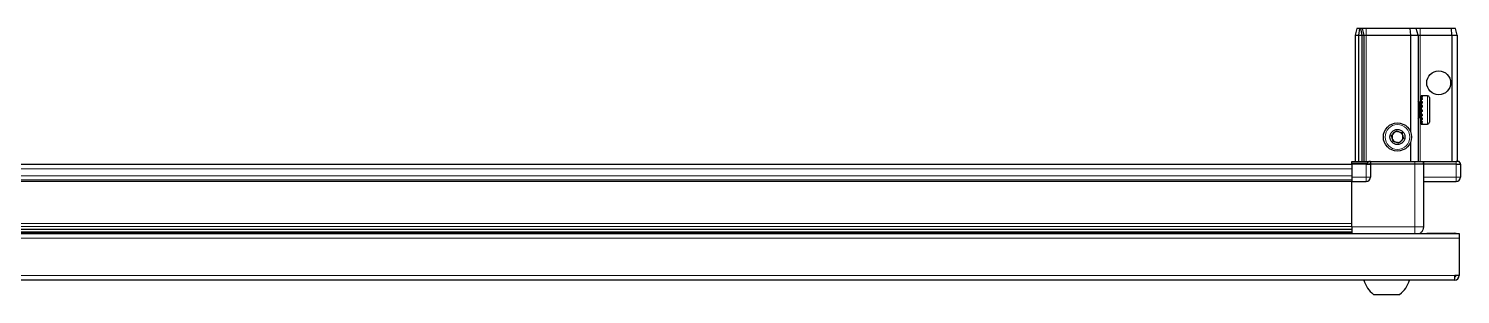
# Model space of a CAD drawing. Header units: millimetres. Extents: x 1256 to 5698, y -166 to 2008.
# Drawn here: x 2152 to 2812, y -166 to -43 of the extents above; entities that cross this region are included whole.
import ezdxf

# ---------------------------------------------------------------- set-up
doc = ezdxf.new("R2010")
doc.units = ezdxf.units.MM

msp = doc.modelspace()

# ---------------------------------------------------------------- linework, layer by layer
at = {"color": 7, "linetype": 'Continuous', "lineweight": 25}
for p, q in [((2764.79, -43.07), (2763.99, -46.07)), ((2763.99, -46.07), (2765.49, -46.07)), ((2763.99, -46.07), (2763.99, -104.37)), ((2765.94, -43.07), (2764.79, -43.07)), ((2765.94, -43.07), (2765.49, -46.07)), ((2765.49, -46.07), (2766.99, -46.07)), ((2765.49, -46.07), (2765.49, -104.37)), ((2766.44, -43.07), (2765.94, -43.07)), ((2766.44, -43.07), (2766.99, -46.07)), ((2767.18, -43.07), (2766.44, -43.07)), ((2766.99, -46.07), (2766.99, -104.37)), ((2766.99, -46.07), (2767.99, -46.07)), ((2767.18, -43.07), (2767.99, -46.07)), ((2768.99, -43.07), (2767.18, -43.07)), ((2767.99, -46.07), (2767.99, -104.37)), ((2767.99, -46.07), (2768.99, -46.07)), ((2789.16, -43.07), (2768.99, -43.07)), ((2768.99, -46.07), (2789.49, -46.07)), ((2789.16, -43.07), (2789.49, -46.07)), ((2792.18, -43.07), (2789.16, -43.07)), ((2789.49, -46.07), (2789.49, -90.57)), ((2789.49, -46.07), (2792.99, -46.07)), ((2792.99, -46.07), (2792.18, -43.07)), ((2793.99, -43.07), (2792.18, -43.07)), ((2792.99, -46.07), (2792.99, -104.37)), ((2792.99, -46.07), (2793.99, -46.07)), ((2808.33, -43.07), (2793.99, -43.07)), ((2793.99, -46.07), (2808.49, -46.07)), ((2808.49, -46.07), (2808.33, -43.07)), ((2810.18, -43.07), (2808.33, -43.07)), ((2808.49, -46.07), (2808.49, -104.37)), ((2808.49, -46.07), (2810.99, -46.07)), ((2810.99, -46.07), (2810.18, -43.07)), ((2810.99, -46.07), (2810.99, -104.37)), ((2793.02, -76.57), (2792.99, -76.57)), ((2793.5, -77.26), (2793.02, -76.57)), ((2793.02, -76.57), (2793.02, -84.57)), ((2793.99, -76.57), (2793.5, -77.26)), ((2793.5, -77.26), (2793.5, -83.88)), ((2793.99, -76.57), (2793.99, -84.57)), ((2794.49, -76.17), (2794.39, -76.17)), ((2794.39, -76.17), (2794.39, -84.97)), ((2797.39, -74.07), (2794.49, -74.07)), ((2794.99, -74.07), (2794.49, -74.07)), ((2794.49, -74.07), (2794.49, -74.12)), ((2794.49, -74.12), (2794.49, -74.4)), ((2794.99, -74.12), (2794.49, -74.12)), ((2794.99, -74.4), (2794.49, -74.4)), ((2794.49, -74.4), (2794.49, -74.68)), ((2794.99, -74.68), (2794.49, -74.68)), ((2794.49, -74.68), (2794.49, -75.34)), ((2794.99, -75.34), (2794.49, -75.34)), ((2794.49, -75.34), (2794.49, -75.81)), ((2794.49, -75.81), (2794.49, -76.79)), ((2794.99, -75.81), (2794.49, -75.81)), ((2794.99, -76.79), (2794.49, -76.79)), ((2794.49, -76.79), (2794.49, -77.41)), ((2794.49, -77.41), (2794.49, -78.61)), ((2794.99, -77.41), (2794.49, -77.41)), ((2794.99, -78.61), (2794.49, -78.61)), ((2794.49, -78.61), (2794.49, -79.24)), ((2794.99, -74.12), (2794.99, -74.07)), ((2794.99, -74.68), (2794.99, -74.4)), ((2794.99, -75.81), (2794.99, -75.34)), ((2794.99, -77.41), (2794.99, -76.79)), ((2794.99, -79.32), (2794.99, -78.61)), ((2798.19, -74.87), (2798.19, -86.27)), ((2792.99, -84.57), (2793.02, -84.57)), ((2793.02, -84.57), (2793.5, -83.88)), ((2793.5, -83.88), (2793.99, -84.57)), ((2794.39, -84.97), (2794.49, -84.97)), ((2794.99, -79.24), (2794.49, -79.24)), ((2794.49, -79.32), (2794.49, -80.62)), ((2794.99, -79.32), (2794.49, -79.32)), ((2794.99, -80.62), (2794.49, -80.62)), ((2794.99, -81.1), (2794.49, -81.1)), ((2794.49, -81.1), (2794.49, -81.36)), ((2794.49, -81.36), (2794.49, -82.62)), ((2794.99, -81.36), (2794.49, -81.36)), ((2794.99, -82.62), (2794.49, -82.62)), ((2794.49, -82.62), (2794.49, -83.31)), ((2794.49, -83.31), (2794.49, -84.43)), ((2794.99, -83.31), (2794.49, -83.31)), ((2794.99, -84.43), (2794.49, -84.43)), ((2794.49, -84.43), (2794.49, -85)), ((2794.49, -85), (2794.49, -85.86)), ((2794.99, -85), (2794.49, -85)), ((2794.99, -81.36), (2794.99, -80.62)), ((2794.99, -83.31), (2794.99, -82.62)), ((2794.99, -85), (2794.99, -84.43)), ((2794.99, -85.86), (2794.49, -85.86)), ((2794.49, -85.86), (2794.49, -86.25)), ((2794.49, -86.25), (2794.49, -86.77)), ((2794.99, -86.25), (2794.49, -86.25)), ((2794.99, -86.77), (2794.49, -86.77)), ((2794.49, -86.77), (2794.49, -86.95)), ((2794.49, -86.95), (2794.49, -87.07)), ((2794.99, -86.95), (2794.49, -86.95)), ((2794.49, -87.07), (2797.39, -87.07)), ((2794.99, -86.25), (2794.99, -85.86)), ((2794.99, -86.95), (2794.99, -86.77)), ((2789.49, -95.57), (2789.49, -104.37)), ((2762.49, -104.37), (2770.31, -104.37)), ((2762.49, -105.24), (2762.49, -104.37)), ((2762.49, -105.57), (2762.49, -105.24)), ((2768.99, -105.24), (2762.49, -105.24)), ((2768.99, -105.57), (2762.49, -105.57)), ((2762.49, -105.57), (2762.49, -111.57)), ((2768.99, -105.57), (2770.99, -105.57)), ((2770.99, -105.57), (2768.99, -105.57)), ((2770.99, -104.37), (2770.31, -104.37)), ((2770.99, -105.57), (2770.99, -104.37)), ((2770.99, -104.37), (2771.19, -104.37)), ((2771.19, -105.57), (2770.99, -105.57)), ((2770.99, -105.57), (2770.99, -111.57)), ((2771.19, -104.37), (2791.49, -104.37)), ((2791.49, -105.57), (2771.19, -105.57)), ((2791.49, -104.37), (2795.49, -104.37)), ((2795.49, -105.57), (2791.49, -105.57)), ((2795.49, -105.57), (2795.49, -104.37)), ((2795.49, -104.37), (2795.69, -104.37)), ((2795.69, -105.57), (2795.49, -105.57)), ((2795.49, -105.57), (2795.49, -134.57)), ((2795.69, -104.37), (2810.49, -104.37)), ((2810.49, -105.57), (2795.69, -105.57)), ((2811.99, -104.37), (2810.49, -104.37)), ((2810.49, -105.57), (2812.49, -105.57)), ((2812.49, -105.24), (2811.99, -104.37)), ((2812.49, -105.24), (2811.99, -104.37)), ((2812.49, -105.57), (2812.49, -105.24)), ((2812.49, -105.57), (2812.49, -105.24)), ((2812.49, -105.57), (2812.49, -105.57)), ((2812.49, -105.57), (2812.49, -111.57)), ((2762.49, -105.72), (2122.49, -105.72)), ((2762.49, -111.57), (2762.49, -113.57)), ((2762.49, -112.92), (2122.49, -112.92)), ((2762.49, -113.57), (2768.99, -113.57)), ((2762.49, -134.57), (2762.49, -113.57)), ((2795.49, -113.57), (2810.49, -113.57)), ((1412.99, -137.57), (2811.99, -137.57)), ((1462.49, -135.59), (2762.49, -135.59)), ((1462.49, -135.63), (2762.49, -135.63)), ((2736.37, -137.42), (1488.61, -137.42)), ((2730.99, -137.57), (2730.99, -137.42)), ((2731.16, -137.57), (2731.16, -137.42)), ((2731.37, -137.57), (2731.37, -137.42)), ((2731.93, -137.57), (2731.93, -137.42)), ((2732.35, -137.57), (2732.35, -137.42)), ((2733.25, -137.57), (2733.25, -137.42)), ((2733.83, -137.57), (2733.83, -137.42)), ((2734.98, -137.57), (2734.98, -137.42)), ((2735.67, -137.57), (2735.67, -137.42)), ((2736.95, -137.42), (2736.37, -137.42)), ((2736.95, -137.57), (2736.95, -137.42)), ((2736.96, -137.42), (2736.95, -137.42)), ((2737.69, -137.42), (2736.96, -137.42)), ((2737.13, -137.57), (2737.13, -137.42)), ((2737.63, -137.57), (2737.63, -137.42)), ((2737.69, -137.57), (2737.69, -137.42)), ((2738.72, -137.42), (2737.69, -137.42)), ((2737.69, -137.42), (2737.69, -137.42)), ((2762.49, -137.42), (2738.61, -137.42)), ((2738.98, -137.57), (2738.98, -137.42)), ((2739.69, -137.57), (2739.69, -137.42)), ((2740.86, -137.57), (2740.86, -137.42)), ((2741.47, -137.57), (2741.47, -137.42)), ((2742.41, -137.57), (2742.41, -137.42)), ((2742.86, -137.57), (2742.86, -137.42)), ((2743.48, -137.57), (2743.48, -137.42)), ((2743.73, -137.57), (2743.73, -137.42)), ((2743.97, -137.57), (2743.97, -137.42)), ((2743.99, -137.57), (2743.99, -137.42)), ((2796.99, -137.47), (2809.89, -137.47)), ((2796.99, -137.47), (2796.99, -137.57)), ((2811.99, -137.57), (2811.99, -139.67)), ((2811.99, -139.67), (2811.99, -156.97)), ((2811.99, -156.97), (2809.89, -156.97)), ((2809.89, -159.07), (2809.89, -156.97)), ((2809.89, -159.07), (1415.09, -159.07)), ((2772.49, -165.67), (2784.49, -165.67))]:
    msp.add_line(p, q, dxfattribs=at)
at = {"color": 8, "linetype": 'Continuous', "lineweight": 18}
for p, q in [((2768.99, -43.07), (2768.99, -46.07)), ((2768.99, -46.07), (2768.99, -104.37)), ((2793.99, -46.07), (2793.99, -43.07)), ((2793.99, -46.07), (2793.99, -76.57)), ((2797.39, -74.07), (2797.39, -87.07)), ((2793.99, -84.57), (2793.99, -104.37)), ((2768.99, -105.57), (2768.99, -105.24)), ((2768.99, -105.57), (2768.99, -111.57)), ((2771.19, -104.37), (2771.19, -105.57)), ((2791.49, -105.57), (2791.49, -104.37)), ((2791.49, -105.57), (2791.49, -134.57)), ((2795.69, -104.37), (2795.69, -105.57)), ((2810.49, -105.57), (2810.49, -104.37)), ((2810.49, -105.57), (2810.49, -111.57)), ((2762.49, -107.72), (2122.49, -107.72)), ((2762.49, -110.92), (2122.49, -110.92)), ((2768.99, -111.57), (2762.49, -111.57)), ((2768.99, -111.57), (2768.99, -113.57)), ((2770.99, -111.57), (2768.99, -111.57)), ((2810.49, -111.57), (2795.49, -111.57)), ((2810.49, -113.57), (2810.49, -111.57)), ((2812.49, -111.57), (2810.49, -111.57)), ((2762.49, -113.57), (2122.49, -113.57)), ((1462.49, -132.97), (2762.49, -132.97)), ((2762.49, -134.39), (1462.49, -134.39)), ((1462.49, -136.83), (2762.49, -136.83)), ((2791.49, -134.57), (2762.49, -134.57)), ((2809.89, -137.57), (2809.89, -137.47)), ((2811.99, -139.67), (1412.99, -139.67)), ((2809.89, -156.97), (1415.09, -156.97))]:
    msp.add_line(p, q, dxfattribs=at)
at = {"color": 7, "linetype": 'Continuous', "lineweight": 25, "flags": 128}
msp.add_lwpolyline([(2810.53, -137.57), (2810.3, -137.51), (2809.89, -137.47)], dxfattribs=at)
at = {"color": 7, "linetype": 'Continuous', "lineweight": 25}
for centre, radius in [((2802.49, -68.07), 5.5), ((2783.49, -93.07), 6.5), ((2783.49, -93.07), 3.46)]:
    msp.add_circle(centre, radius, dxfattribs=at)
at = {"color": 8, "linetype": 'Continuous', "lineweight": 18}
msp.add_circle((2783.49, -93.07), 5.7, dxfattribs=at)
at = {"color": 7, "linetype": 'Continuous', "lineweight": 25}
for centre, radius, start, end in [((2793.99, -76.17), 0.4, 270, 360), ((2797.39, -74.87), 0.8, 360, 90), ((2793.99, -84.97), 0.4, 0, 90), ((2783.49, -93.07), 2.5, 134.67671, 194.67671), ((2783.49, -93.07), 2.5, 74.67671, 134.67671), ((2783.49, -93.07), 2.5, 14.67671, 74.67671), ((2797.39, -86.27), 0.8, 270, 0), ((2783.49, -93.07), 2.5, 194.67671, 254.67671), ((2783.49, -93.07), 2.5, 254.67671, 314.67671), ((2783.49, -93.07), 2.5, 314.67671, 14.67671), ((2768.99, -111.57), 2, 270, 0), ((2810.49, -111.57), 2, 270, 0), ((2809.89, -156.97), 2.1, 270, 0), ((2809.89, -156.97), 0.6, 270, 0), ((2779.51, -156.05), 11.91, 194.70035, 233.8734), ((2777.46, -156.05), 11.91, 306.1266, 345.29965)]:
    msp.add_arc(centre, radius, start, end, dxfattribs=at)
msp.add_ellipse((2768.99, -101.77), major_axis=(0, 3.46), ratio=0.57735, start_param=3.141593, end_param=3.864327, dxfattribs=at)
for points, knots in [([(2780.7, -92.31), (2781.07, -91.94), (2781.76, -91.27), (2782.44, -90.59), (2782.76, -90.28)], [0, 0, 0, 0, 0.534686, 1, 1, 1, 1]), ([(2781.44, -95.1), (2781.35, -94.77), (2781.14, -93.97), (2780.89, -93.01), (2780.74, -92.43), (2780.7, -92.31)], [0, 0, 0, 0, 0.362901, 0.866875, 1, 1, 1, 1]), ([(2782.76, -90.28), (2783.25, -90.41), (2784.18, -90.67), (2785.11, -90.92), (2785.54, -91.04)], [0, 0, 0, 0, 0.534686, 1, 1, 1, 1]), ([(2785.54, -91.04), (2785.57, -91.16), (2785.72, -91.74), (2785.98, -92.7), (2786.19, -93.5), (2786.27, -93.83)], [0, 0, 0, 0, 0.133125, 0.637099, 1, 1, 1, 1]), ([(2784.22, -95.86), (2783.72, -95.73), (2782.79, -95.47), (2781.87, -95.22), (2781.44, -95.1)], [0, 0, 0, 0, 0.534686, 1, 1, 1, 1]), ([(2786.27, -93.83), (2785.91, -94.19), (2785.22, -94.87), (2784.54, -95.55), (2784.22, -95.86)], [0, 0, 0, 0, 0.5346859, 1, 1, 1, 1]), ([(2762.49, -134.57), (2762.49, -134.96), (2762.49, -135.76), (2762.49, -136.77), (2762.49, -137.4), (2762.49, -137.56), (2762.49, -137.57)], [0, 0, 0, 0, 0.32552, 0.65104, 0.97656, 1, 1, 1, 1]), ([(2795.49, -134.57), (2795.44, -135.01), (2795.37, -135.69), (2794.93, -136.5), (2794.48, -137.05), (2794.07, -137.42), (2793.81, -137.55), (2793.77, -137.57)], [0, 0, 0, 0, 0.3630185, 0.5584377, 0.7580039, 0.9575702, 1, 1, 1, 1])]:
    msp.add_open_spline(points, degree=3, knots=knots, dxfattribs=at)
at = {"color": 8, "linetype": 'Continuous', "lineweight": 18}
msp.add_open_spline([(2791.49, -134.57), (2791.49, -135.01), (2791.49, -135.69), (2791.49, -136.5), (2791.49, -137.05), (2791.49, -137.42), (2791.49, -137.55), (2791.49, -137.57)], degree=3, knots=[0, 0, 0, 0, 0.363018, 0.558438, 0.758004, 0.95757, 1, 1, 1, 1], dxfattribs=at)
msp.add_open_spline([(2795.49, -134.57), (2795.43, -134.57), (2795.31, -134.57), (2794.38, -134.57), (2793.06, -134.57), (2792.01, -134.57), (2791.49, -134.57)], degree=3, dxfattribs=at)

doc.saveas('drawing.dxf')
